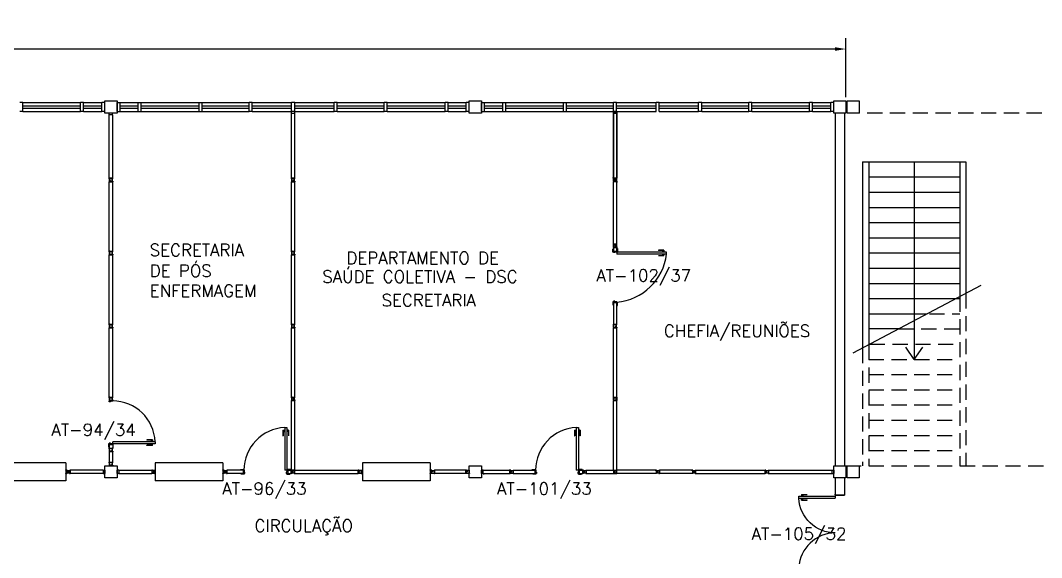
# Model space of a CAD drawing. Header units: millimetres. Extents: x 2069 to 2250, y 1124 to 1284.
# Drawn here: x 2161.82 to 2178.63, y 1159.57 to 1168.41 of the extents above; entities that cross this region are included whole.
import ezdxf

# ---------------------------------------------------------------- set-up
doc = ezdxf.new("R2010")
doc.units = ezdxf.units.MM
doc.linetypes.add('HIDDEN', pattern=[0.375, 0.25, -0.125])
for name, color, linetype in [('ALV', 2, 'Continuous'), ('DIV', 2, 'Continuous'), ('DIV2', 2, 'Continuous'), ('DIVC', 2, 'Continuous'), ('ENDEREÇO', 2, 'Continuous'), ('ESCADA', 1, 'Continuous'), ('JANELA', 1, 'Continuous'), ('MACANETA', 1, 'Continuous'), ('PILARES', 3, 'Continuous'), ('PORTA', 2, 'Continuous'), ('PROJ', 1, 'HIDDEN'), ('PROJECOES', 1, 'HIDDEN'), ('TEXTO', 2, 'Continuous')]:
    doc.layers.add(name, color=color, linetype=linetype)
doc.styles.get("Standard").update_dxf_attribs({"font": 'arial.ttf'})
doc.styles.add('UNB-100', font='simplex.shx', dxfattribs={"height": 0.2})
doc.dimstyles.get("Standard").update_dxf_attribs({"dimtxt": 0.18, "dimasz": 0.18, "dimexe": 0.18, "dimexo": 0.0625, "dimgap": 0.09, "dimtad": 0, "dimtih": 1, "dimtoh": 1, "dimdec": 4, "dimzin": 0, "dimdsep": 46, "dimtxsty": 'Standard', "dimcen": 0.09, "dimadec": 0, "dimazin": 0, "dimtfac": 1, "dimtdec": 4, "dimtofl": 0, "dimtmove": 0, "dimatfit": 3, "dimfxl": 1, "dimtolj": 1, "dimtzin": 0, "dimarcsym": 0})

# ---------------------------------------------------------------- blocks, each defined once
blk = doc.blocks.new('DOOR-60')
at = {"layer": 'MACANETA', "color": 1}
for p, q in [((-0.08, -0.555), (-0.08, -0.465)), ((-0.08, -0.465), (-0.075, -0.465)), ((-0.075, -0.555), (-0.075, -0.465)), ((0.01, -0.555), (0.01, -0.465)), ((0.015, -0.465), (0.01, -0.465)), ((0.015, -0.555), (0.015, -0.465)), ((-0.08, -0.555), (-0.053, -0.555)), ((-0.075, -0.535), (-0.053, -0.535)), ((-0.053, -0.528), (-0.05, -0.528)), ((-0.053, -0.563), (-0.053, -0.528)), ((-0.053, -0.563), (-0.05, -0.563)), ((-0.012, -0.528), (-0.015, -0.528)), ((-0.012, -0.563), (-0.015, -0.563)), ((-0.012, -0.563), (-0.012, -0.528)), ((0.01, -0.535), (-0.012, -0.535)), ((0.015, -0.555), (-0.012, -0.555))]:
    blk.add_line(p, q, dxfattribs=at)
at = {"layer": 'PORTA'}
for p, q in [((-0.05, -0.6), (-0.05, 0)), ((-0.015, 0), (-0.05, 0)), ((-0.015, -0.6), (-0.015, 0)), ((-0.05, -0.6), (-0.015, -0.6))]:
    blk.add_line(p, q, dxfattribs=at)
at = {"layer": 'PORTA', "color": 1}
blk.add_arc((-0.02, 0), 0.6, 180, 267.134, dxfattribs=at)
blk = doc.blocks.new('IMTT')
for p, q in [((-0.005, 0), (0.005, 0)), ((0.029, 0.029), (0, 0.029)), ((0, -0.028), (0, 0.029)), ((0.029, -0.028), (0, -0.028))]:
    blk.add_line(p, q)
blk = doc.blocks.new('DIV12')
for p, q in [((-0.0051, 0), (0.0051, 0)), ((0, -0.0051), (0, 0.0051)), ((0.0285, 0.0285), (1.1715, 0.0285)), ((0.0285, -0.0285), (0.0285, 0.0285)), ((1.1715, -0.0285), (1.1715, 0.0285)), ((1.1949, 0), (1.2051, 0)), ((1.2, -0.0051), (1.2, 0.0051)), ((0.0285, -0.0285), (1.1715, -0.0285))]:
    blk.add_line(p, q)
blk = doc.blocks.new('DIV6')
for p, q in [((0.0051, 0), (-0.0051, 0)), ((0, 0.0051), (0, -0.0051)), ((0.5715, 0.0285), (0.0285, 0.0285)), ((0.0285, 0.0285), (0.0285, -0.0285)), ((0.5715, 0.0285), (0.5715, -0.0285)), ((0.5949, 0), (0.6051, 0)), ((0.6, 0.0051), (0.6, -0.0051)), ((0.5715, -0.0285), (0.0285, -0.0285))]:
    blk.add_line(p, q)
blk = doc.blocks.new('DOOR70')
at = {"layer": 'MACANETA', "color": 1}
for p, q in [((-0.015, -0.565), (-0.01, -0.565)), ((-0.015, -0.655), (-0.015, -0.565)), ((-0.015, -0.655), (0.012, -0.655)), ((-0.01, -0.655), (-0.01, -0.565)), ((-0.01, -0.635), (0.012, -0.635)), ((0.012, -0.663), (0.012, -0.628)), ((0.012, -0.628), (0.015, -0.628)), ((0.012, -0.663), (0.015, -0.663)), ((0.053, -0.628), (0.05, -0.628)), ((0.053, -0.663), (0.05, -0.663)), ((0.053, -0.663), (0.053, -0.628)), ((0.075, -0.635), (0.053, -0.635)), ((0.08, -0.655), (0.053, -0.655)), ((0.08, -0.565), (0.075, -0.565)), ((0.075, -0.655), (0.075, -0.565)), ((0.08, -0.655), (0.08, -0.565))]:
    blk.add_line(p, q, dxfattribs=at)
at = {"layer": 'PORTA'}
for p, q in [((0.015, -0.7), (0.015, 0)), ((0.015, 0), (0.05, 0)), ((0.05, -0.7), (0.05, 0)), ((0.05, -0.7), (0.015, -0.7))]:
    blk.add_line(p, q, dxfattribs=at)
at = {"layer": 'PORTA', "color": 1}
blk.add_arc((0.02, 0), 0.7, 272.4563, 0, dxfattribs=at)
blk = doc.blocks.new('MTT')
for p, q in [((-0.029, 0.018), (-0.029, 0.029)), ((-0.019, 0.029), (-0.029, 0.029)), ((-0.024, 0.018), (-0.029, 0.018)), ((-0.024, 0.018), (-0.024, -0.019)), ((-0.019, 0.024), (-0.019, 0.029)), ((-0.019, 0.024), (0.018, 0.024)), ((-0.005, 0), (0.005, 0)), ((0, -0.005), (0, 0.005)), ((0.018, 0.024), (0.018, 0.029)), ((0.018, 0.029), (0.029, 0.029)), ((0.024, 0.018), (0.029, 0.018)), ((0.024, 0.018), (0.024, -0.019)), ((0.029, 0.018), (0.029, 0.029)), ((-0.029, -0.019), (-0.024, -0.019)), ((-0.029, -0.019), (-0.029, -0.029)), ((-0.019, -0.029), (-0.029, -0.029)), ((0.018, -0.024), (-0.019, -0.024)), ((-0.019, -0.024), (-0.019, -0.029)), ((0.018, -0.024), (0.018, -0.029)), ((0.018, -0.029), (0.029, -0.029)), ((0.029, -0.019), (0.024, -0.019)), ((0.029, -0.019), (0.029, -0.029))]:
    blk.add_line(p, q)
blk = doc.blocks.new('DIV11')
for p, q in [((-0.0051, 0), (0.0051, 0)), ((0, -0.0051), (0, 0.0051)), ((0.0285, 0.0285), (1.0715, 0.0285)), ((0.0285, -0.0285), (0.0285, 0.0285)), ((1.0715, -0.0285), (1.0715, 0.0285)), ((1.0949, 0), (1.1051, 0)), ((1.1, -0.0051), (1.1, 0.0051)), ((0.0285, -0.0285), (1.0715, -0.0285))]:
    blk.add_line(p, q)
blk = doc.blocks.new('GCH12')
for p, q in [((-0.005, 0), (0.005, 0)), ((0, -0.005), (0, 0.005)), ((0.028, -0.029), (0.028, 0.028)), ((0.028, 0.028), (0.043, 0.028)), ((0.043, 0.148), (1.157, 0.148)), ((0.043, -0.149), (0.043, 0.148)), ((0.043, 0.03), (0.043, 0.028)), ((1.157, -0.149), (1.157, 0.148)), ((1.157, 0.03), (1.157, 0.028)), ((1.171, 0.028), (1.157, 0.028)), ((1.171, -0.029), (1.171, 0.028)), ((1.205, 0), (1.195, 0)), ((1.2, -0.005), (1.2, 0.005)), ((0.028, -0.029), (0.043, -0.029)), ((0.043, -0.029), (0.043, -0.031)), ((0.043, -0.149), (1.157, -0.149)), ((1.157, -0.029), (1.157, -0.031)), ((1.171, -0.029), (1.157, -0.029))]:
    blk.add_line(p, q)
blk = doc.blocks.new('DIV123')
for p, q in [((-0.0285, 0.0285), (-0.0285, 1.0965)), ((0.0285, 1.0965), (-0.0285, 1.0965)), ((0.0051, 1.125), (-0.0051, 1.125)), ((0, 1.1199), (0, 1.1301)), ((0.0285, 0.0285), (0.0285, 1.0965)), ((0.0285, 0.0285), (-0.0285, 0.0285)), ((0.0051, 0), (-0.0051, 0)), ((0, -0.0051), (0, 0.0051))]:
    blk.add_line(p, q)
blk = doc.blocks.new('*D57')
at = {"layer": 'ALV', "color": 0, "lineweight": -2, "transparency": 16777216}
for p, q in [((2139.213, 1167.144), (2139.213, 1168.116)), ((2175.413, 1167.144), (2175.413, 1168.116)), ((2139.393, 1167.936), (2156.504, 1167.936)), ((2175.233, 1167.936), (2158.122, 1167.936))]:
    blk.add_line(p, q, dxfattribs=at)
at = {"layer": 'ALV', "color": 0, "transparency": 16777216}
for points in [[(2139.393, 1167.966), (2139.393, 1167.906), (2139.213, 1167.936)], [(2175.233, 1167.966), (2175.233, 1167.906), (2175.413, 1167.936)]]:
    blk.add_solid(points, dxfattribs=at)
at = {"layer": 'DEFPOINTS', "color": 0, "transparency": 16777216}
for p in [(2175.413, 1167.936), (2139.213, 1167.081), (2175.413, 1167.081)]:
    blk.add_point(p, dxfattribs=at)
at = {"layer": 'ALV', "color": 0, "transparency": 16777216, "insert": (2157.313, 1167.936), "char_height": 0.2, "attachment_point": 5}
blk.add_mtext('\\A1;{\\H4.5x;FS}', dxfattribs=at)

msp = doc.modelspace()

# ---------------------------------------------------------------- linework, layer by layer
at = {"layer": 'ALV'}
for p, q in [((2175.23825, 1166.87127), (2175.23825, 1161.08127)), ((2175.38825, 1166.87127), (2175.38825, 1161.08127)), ((2171.65175, 1164.65678), (2171.64175, 1164.65678)), ((2171.58475, 1164.61178), (2171.64175, 1164.61178)), ((2175.23825, 1160.87127), (2175.23825, 1160.59627)), ((2175.38825, 1160.87127), (2175.38825, 1160.59627)), ((2175.23825, 1160.59627), (2175.23825, 1160.61627)), ((2175.38825, 1160.61627), (2175.38825, 1160.59627)), ((2175.38825, 1160.59627), (2175.23825, 1160.59627)), ((2175.23825, 1160.59627), (2175.38825, 1160.59627))]:
    msp.add_line(p, q, dxfattribs=at)
at = {"layer": 'DIV2'}
for p, q in [((2171.58275, 1166.87777), (2171.58275, 1166.86339)), ((2171.59475, 1166.87777), (2171.58275, 1166.87777)), ((2171.58275, 1166.86339), (2171.58475, 1166.86339)), ((2171.58475, 1166.90627), (2171.58475, 1166.87777)), ((2171.58475, 1166.90627), (2171.64175, 1166.90627)), ((2171.59475, 1166.87777), (2171.58475, 1166.87777)), ((2171.58475, 1165.81177), (2171.58475, 1166.87577)), ((2171.64175, 1166.87577), (2171.58475, 1166.87577)), ((2171.58675, 1166.90427), (2171.63975, 1166.90427)), ((2171.58675, 1166.87977), (2171.58675, 1166.90427)), ((2171.59275, 1166.87977), (2171.58675, 1166.87977)), ((2171.63825, 1166.90627), (2171.58825, 1166.90627)), ((2171.59475, 1166.88477), (2171.59275, 1166.88477)), ((2171.59275, 1166.87977), (2171.59275, 1166.88477)), ((2171.59475, 1166.87777), (2171.59475, 1166.88477)), ((2171.59475, 1166.88277), (2171.59475, 1166.87777)), ((2171.59475, 1166.88277), (2171.59675, 1166.88277)), ((2171.59675, 1166.88277), (2171.59675, 1166.87777)), ((2171.62975, 1166.87777), (2171.59675, 1166.87777)), ((2171.61835, 1166.90627), (2171.60815, 1166.90627)), ((2171.61325, 1166.90117), (2171.61325, 1166.91137)), ((2171.61325, 1166.91121), (2171.61325, 1166.90133)), ((2171.62975, 1166.88277), (2171.62975, 1166.87777)), ((2171.62975, 1166.88277), (2171.63175, 1166.88277)), ((2171.63375, 1166.88477), (2171.63175, 1166.88477)), ((2171.63175, 1166.88477), (2171.63175, 1166.87777)), ((2171.63175, 1166.88277), (2171.63175, 1166.87777)), ((2171.64375, 1166.87777), (2171.63175, 1166.87777)), ((2171.63175, 1166.87777), (2171.64175, 1166.87777)), ((2171.63375, 1166.88477), (2171.63375, 1166.87977)), ((2171.63375, 1166.87977), (2171.63975, 1166.87977)), ((2171.63975, 1166.90427), (2171.63975, 1166.87977)), ((2171.64175, 1166.90627), (2171.64175, 1166.87777)), ((2171.64175, 1165.81177), (2171.64175, 1166.87577)), ((2171.64175, 1166.86339), (2171.64375, 1166.86339)), ((2171.64375, 1166.87777), (2171.64375, 1166.86339)), ((2171.58275, 1165.82415), (2171.58475, 1165.82415)), ((2171.58275, 1165.80977), (2171.58275, 1165.82415)), ((2171.64175, 1165.82415), (2171.64375, 1165.82415)), ((2171.64375, 1165.80977), (2171.64375, 1165.82415)), ((2171.59475, 1165.80977), (2171.58275, 1165.80977)), ((2171.58275, 1165.75277), (2171.58275, 1165.73839)), ((2171.59475, 1165.75277), (2171.58275, 1165.75277)), ((2171.58275, 1165.73839), (2171.58475, 1165.73839)), ((2171.64175, 1165.81177), (2171.58475, 1165.81177)), ((2171.59475, 1165.80977), (2171.58475, 1165.80977)), ((2171.58475, 1165.79977), (2171.58475, 1165.80977)), ((2171.58675, 1165.79977), (2171.58475, 1165.79977)), ((2171.58475, 1165.76277), (2171.58675, 1165.76277)), ((2171.58475, 1165.76277), (2171.58475, 1165.75277)), ((2171.58475, 1164.72978), (2171.58475, 1165.75277)), ((2171.59475, 1165.75277), (2171.58475, 1165.75277)), ((2171.58475, 1164.72978), (2171.58475, 1165.75077)), ((2171.64175, 1165.75077), (2171.58475, 1165.75077)), ((2171.58675, 1165.80777), (2171.59475, 1165.80777)), ((2171.58675, 1165.80477), (2171.58675, 1165.80777)), ((2171.59175, 1165.80477), (2171.58675, 1165.80477)), ((2171.58675, 1165.80477), (2171.63975, 1165.80477)), ((2171.58675, 1165.80277), (2171.58975, 1165.80277)), ((2171.58675, 1165.79977), (2171.58675, 1165.80277)), ((2171.58675, 1165.76277), (2171.58675, 1165.75977)), ((2171.58675, 1165.75977), (2171.58975, 1165.75977)), ((2171.59175, 1165.75777), (2171.58675, 1165.75777)), ((2171.58675, 1165.75777), (2171.58675, 1165.75477)), ((2171.63975, 1165.75777), (2171.58675, 1165.75777)), ((2171.59475, 1165.75477), (2171.58675, 1165.75477)), ((2171.58975, 1165.80277), (2171.58975, 1165.75977)), ((2171.59175, 1165.80477), (2171.59175, 1165.80277)), ((2171.59175, 1165.80277), (2171.63475, 1165.80277)), ((2171.59175, 1165.80077), (2171.59175, 1165.76177)), ((2171.59175, 1165.80077), (2171.63275, 1165.80077)), ((2171.59175, 1165.76177), (2171.63275, 1165.76177)), ((2171.59175, 1165.75977), (2171.59175, 1165.75777)), ((2171.59175, 1165.75977), (2171.63475, 1165.75977)), ((2171.59475, 1165.80777), (2171.59475, 1165.80977)), ((2171.59475, 1165.80477), (2171.59475, 1165.80977)), ((2171.59475, 1165.80477), (2171.59675, 1165.80477)), ((2171.59475, 1165.75777), (2171.59475, 1165.75277)), ((2171.59475, 1165.75777), (2171.59675, 1165.75777)), ((2171.59475, 1165.75477), (2171.59475, 1165.75277)), ((2171.59675, 1165.80477), (2171.59675, 1165.80977)), ((2171.62975, 1165.80977), (2171.59675, 1165.80977)), ((2171.59675, 1165.75777), (2171.59675, 1165.75277)), ((2171.62975, 1165.75277), (2171.59675, 1165.75277)), ((2171.61835, 1165.78127), (2171.60815, 1165.78127)), ((2171.61835, 1165.78127), (2171.60815, 1165.78127)), ((2171.60831, 1165.78127), (2171.61819, 1165.78127)), ((2171.61325, 1165.77617), (2171.61325, 1165.78637)), ((2171.61325, 1165.77617), (2171.61325, 1165.78637)), ((2171.61325, 1165.77633), (2171.61325, 1165.78621)), ((2171.63275, 1165.79077), (2171.62475, 1165.79077)), ((2171.62475, 1165.79077), (2171.62475, 1165.78877)), ((2171.63475, 1165.78877), (2171.62475, 1165.78877)), ((2171.63475, 1165.77377), (2171.62475, 1165.77377)), ((2171.62475, 1165.77377), (2171.62475, 1165.77177)), ((2171.63275, 1165.77177), (2171.62475, 1165.77177)), ((2171.62675, 1165.78877), (2171.62675, 1165.78677)), ((2171.63475, 1165.78677), (2171.62675, 1165.78677)), ((2171.63475, 1165.77577), (2171.62675, 1165.77577)), ((2171.62675, 1165.77577), (2171.62675, 1165.77377)), ((2171.62975, 1165.80477), (2171.62975, 1165.80977)), ((2171.62975, 1165.80477), (2171.63175, 1165.80477)), ((2171.62975, 1165.75777), (2171.62975, 1165.75277)), ((2171.62975, 1165.75777), (2171.63175, 1165.75777)), ((2171.63175, 1165.80977), (2171.64175, 1165.80977)), ((2171.63175, 1165.80777), (2171.63175, 1165.80977)), ((2171.63175, 1165.80477), (2171.63175, 1165.80977)), ((2171.64375, 1165.80977), (2171.63175, 1165.80977)), ((2171.63175, 1165.80777), (2171.63975, 1165.80777)), ((2171.63175, 1165.75777), (2171.63175, 1165.75277)), ((2171.63975, 1165.75477), (2171.63175, 1165.75477)), ((2171.63175, 1165.75477), (2171.63175, 1165.75277)), ((2171.64375, 1165.75277), (2171.63175, 1165.75277)), ((2171.63175, 1165.75277), (2171.64175, 1165.75277)), ((2171.63275, 1165.80077), (2171.63275, 1165.79077)), ((2171.63275, 1165.77177), (2171.63275, 1165.76177)), ((2171.63475, 1165.80477), (2171.63975, 1165.80477)), ((2171.63475, 1165.80477), (2171.63475, 1165.78877)), ((2171.63475, 1165.78677), (2171.63475, 1165.77577)), ((2171.63475, 1165.77377), (2171.63475, 1165.75777)), ((2171.63475, 1165.75777), (2171.63975, 1165.75777)), ((2171.63975, 1165.80277), (2171.63675, 1165.80277)), ((2171.63675, 1165.80277), (2171.63675, 1165.75977)), ((2171.63975, 1165.75977), (2171.63675, 1165.75977)), ((2171.63975, 1165.80477), (2171.63975, 1165.80777)), ((2171.63975, 1165.79977), (2171.63975, 1165.80277)), ((2171.63975, 1165.79977), (2171.64175, 1165.79977)), ((2171.64175, 1165.76277), (2171.63975, 1165.76277)), ((2171.63975, 1165.76277), (2171.63975, 1165.75977)), ((2171.63975, 1165.75777), (2171.63975, 1165.75477)), ((2171.64175, 1165.79977), (2171.64175, 1165.80977)), ((2171.64175, 1165.76277), (2171.64175, 1165.75277)), ((2171.64175, 1164.72978), (2171.64175, 1165.75277)), ((2171.64175, 1164.72978), (2171.64175, 1165.75077)), ((2171.64175, 1165.73839), (2171.64375, 1165.73839)), ((2171.64375, 1165.75277), (2171.64375, 1165.73839)), ((2171.57475, 1164.59678), (2171.57475, 1164.64678)), ((2171.57475, 1164.64678), (2171.58475, 1164.64678)), ((2171.58275, 1164.67278), (2171.59475, 1164.67278)), ((2171.58275, 1164.67278), (2171.58275, 1164.65839)), ((2171.58475, 1164.65839), (2171.58275, 1164.65839)), ((2171.58475, 1164.68277), (2171.58475, 1164.67277)), ((2171.58475, 1164.68277), (2171.58675, 1164.68277)), ((2171.59475, 1164.67277), (2171.58475, 1164.67277)), ((2171.58475, 1164.67078), (2171.64175, 1164.67078)), ((2171.58475, 1164.61178), (2171.58475, 1164.67078)), ((2171.58475, 1164.65839), (2171.58475, 1164.61178)), ((2171.58675, 1164.68277), (2171.58675, 1164.67977)), ((2171.58675, 1164.67977), (2171.58975, 1164.67977)), ((2171.63975, 1164.67777), (2171.58675, 1164.67777)), ((2171.58675, 1164.67777), (2171.58675, 1164.67477)), ((2171.59175, 1164.67777), (2171.58675, 1164.67777)), ((2171.59475, 1164.67477), (2171.58675, 1164.67477)), ((2171.59175, 1164.68177), (2171.63275, 1164.68177)), ((2171.59175, 1164.67977), (2171.63475, 1164.67977)), ((2171.59175, 1164.67977), (2171.59175, 1164.67777)), ((2171.59675, 1164.67778), (2171.59475, 1164.67778)), ((2171.59475, 1164.67778), (2171.59475, 1164.67278)), ((2171.59475, 1164.67477), (2171.59475, 1164.67277)), ((2171.59675, 1164.67778), (2171.59675, 1164.67278)), ((2171.59675, 1164.67278), (2171.62975, 1164.67278)), ((2171.60815, 1164.70128), (2171.61835, 1164.70128)), ((2171.61835, 1164.70127), (2171.60815, 1164.70127)), ((2171.60831, 1164.70127), (2171.61819, 1164.70127)), ((2171.61325, 1164.69618), (2171.61325, 1164.70638)), ((2171.61325, 1164.69617), (2171.61325, 1164.70637)), ((2171.61325, 1164.69633), (2171.61325, 1164.70621)), ((2171.63175, 1164.67778), (2171.62975, 1164.67778)), ((2171.62975, 1164.67778), (2171.62975, 1164.67278)), ((2171.63175, 1164.67778), (2171.63175, 1164.67278)), ((2171.63175, 1164.67477), (2171.63175, 1164.67277)), ((2171.63975, 1164.67477), (2171.63175, 1164.67477)), ((2171.63175, 1164.67278), (2171.64375, 1164.67278)), ((2171.63175, 1164.67277), (2171.64175, 1164.67277)), ((2171.63475, 1164.67777), (2171.63975, 1164.67777)), ((2171.63975, 1164.67977), (2171.63675, 1164.67977)), ((2171.63975, 1164.68277), (2171.63975, 1164.67977)), ((2171.64175, 1164.68277), (2171.63975, 1164.68277)), ((2171.63975, 1164.67777), (2171.63975, 1164.67477)), ((2171.64086, 1164.61178), (2171.64086, 1164.67078)), ((2171.64175, 1164.68277), (2171.64175, 1164.67277)), ((2171.64175, 1164.61178), (2171.64175, 1164.67078)), ((2171.64375, 1164.65839), (2171.64175, 1164.65839)), ((2171.64375, 1164.67278), (2171.64375, 1164.65839)), ((2171.65175, 1164.65678), (2171.65175, 1164.60678)), ((2171.58475, 1164.59678), (2171.57475, 1164.59678)), ((2171.58475, 1164.61178), (2171.58475, 1164.59678)), ((2171.58475, 1164.58678), (2171.58475, 1164.59678)), ((2171.60675, 1164.58678), (2171.58475, 1164.58678)), ((2171.64175, 1164.59678), (2171.60675, 1164.59678)), ((2171.60675, 1164.59678), (2171.60675, 1164.58678)), ((2171.64175, 1164.61178), (2171.64175, 1164.60678)), ((2171.65175, 1164.60678), (2171.64175, 1164.60678)), ((2171.64175, 1164.60678), (2171.64175, 1164.59678)), ((2171.58475, 1163.77678), (2171.57475, 1163.77678)), ((2171.57475, 1163.77678), (2171.57475, 1163.72678)), ((2171.57475, 1163.72678), (2171.58475, 1163.72678)), ((2171.60675, 1163.78678), (2171.58475, 1163.78678)), ((2171.58475, 1163.78678), (2171.58475, 1163.77678)), ((2171.58475, 1163.76178), (2171.58475, 1163.77678)), ((2171.58475, 1163.76178), (2171.58475, 1163.40977)), ((2171.64175, 1163.76178), (2171.58475, 1163.76178)), ((2171.60675, 1163.77678), (2171.60675, 1163.78678)), ((2171.64175, 1163.77678), (2171.60675, 1163.77678)), ((2171.64175, 1163.76678), (2171.64175, 1163.77678)), ((2171.65175, 1163.76678), (2171.64175, 1163.76678)), ((2171.64175, 1163.76178), (2171.64175, 1163.76678)), ((2171.64175, 1163.40977), (2171.64175, 1163.76178)), ((2171.64175, 1163.71678), (2171.65175, 1163.71678)), ((2171.65175, 1163.71678), (2171.65175, 1163.76678)), ((2171.58475, 1163.40977), (2171.58475, 1163.40778)), ((2171.58475, 1163.35077), (2171.64175, 1163.35077)), ((2171.58475, 1162.21177), (2171.58475, 1163.29575)), ((2171.64175, 1162.21177), (2171.64175, 1163.29575)), ((2163.28475, 1162.15777), (2163.28475, 1162.14277)), ((2163.28475, 1162.15051), (2163.34175, 1162.15051)), ((2163.28475, 1162.13277), (2163.28475, 1162.14277)), ((2163.30675, 1162.13277), (2163.28475, 1162.13277)), ((2163.30675, 1162.14277), (2163.30675, 1162.13277)), ((2163.34175, 1162.14277), (2163.30675, 1162.14277)), ((2163.34175, 1162.15777), (2163.34175, 1162.15277)), ((2163.34175, 1162.15277), (2163.34175, 1162.14277)), ((2171.58475, 1162.21175), (2171.58475, 1162.15275)), ((2171.58475, 1162.15275), (2171.64175, 1162.15275)), ((2171.64175, 1162.21175), (2171.64175, 1162.15275)), ((2171.58475, 1161.01177), (2171.58475, 1162.09575)), ((2171.64175, 1161.01177), (2171.64175, 1162.09575)), ((2163.28475, 1161.45277), (2163.28475, 1161.44277)), ((2163.30675, 1161.45277), (2163.28475, 1161.45277)), ((2163.30675, 1161.44277), (2163.30675, 1161.45277)), ((2163.27475, 1161.44277), (2163.27475, 1161.39277)), ((2163.28475, 1161.44277), (2163.27475, 1161.44277)), ((2163.27475, 1161.39277), (2163.28475, 1161.39277)), ((2163.28475, 1161.38315), (2163.28275, 1161.38315)), ((2163.28275, 1161.36877), (2163.28275, 1161.38315)), ((2163.28275, 1161.36877), (2163.29475, 1161.36877)), ((2163.28475, 1161.42777), (2163.28475, 1161.44277)), ((2163.28475, 1161.42777), (2163.28475, 1161.37077)), ((2163.34175, 1161.42777), (2163.28475, 1161.42777)), ((2163.28475, 1161.37077), (2163.34175, 1161.37077)), ((2163.28475, 1161.31177), (2163.28475, 1161.13827)), ((2163.29475, 1161.36377), (2163.29475, 1161.36877)), ((2163.29675, 1161.36377), (2163.29475, 1161.36377)), ((2163.29675, 1161.36877), (2163.32975, 1161.36877)), ((2163.29675, 1161.36377), (2163.29675, 1161.36877)), ((2163.34175, 1161.44277), (2163.30675, 1161.44277)), ((2163.32975, 1161.36377), (2163.32975, 1161.36877)), ((2163.33175, 1161.36377), (2163.32975, 1161.36377)), ((2163.33175, 1161.36877), (2163.34375, 1161.36877)), ((2163.33175, 1161.36377), (2163.33175, 1161.36877)), ((2163.34175, 1161.43277), (2163.34175, 1161.44277)), ((2163.34175, 1161.42777), (2163.34175, 1161.43277)), ((2163.35175, 1161.43277), (2163.34175, 1161.43277)), ((2163.34175, 1161.42777), (2163.34175, 1161.37077)), ((2163.34375, 1161.38315), (2163.34175, 1161.38315)), ((2163.34175, 1161.38277), (2163.35175, 1161.38277)), ((2163.34175, 1161.13827), (2163.34175, 1161.31177)), ((2163.34375, 1161.36877), (2163.34375, 1161.38315)), ((2163.35175, 1161.38277), (2163.35175, 1161.43277)), ((2162.57037, 1161.01177), (2162.57037, 1161.00977)), ((2162.58475, 1161.01177), (2162.57037, 1161.01177)), ((2162.57037, 1160.95277), (2162.57037, 1160.95077)), ((2162.58475, 1160.95077), (2162.57037, 1160.95077)), ((2162.58275, 1160.95277), (2162.58275, 1161.00977)), ((2162.58475, 1160.99977), (2162.58475, 1161.01177)), ((2162.58975, 1160.99977), (2162.58475, 1160.99977)), ((2162.58975, 1160.99777), (2162.58475, 1160.99777)), ((2162.58475, 1160.96477), (2162.58475, 1160.99777)), ((2162.58975, 1160.96477), (2162.58475, 1160.96477)), ((2162.58975, 1160.96277), (2162.58475, 1160.96277)), ((2162.58475, 1160.95077), (2162.58475, 1160.96277)), ((2162.58975, 1160.99977), (2162.58975, 1160.99777)), ((2162.58975, 1160.96477), (2162.58975, 1160.96277)), ((2162.60815, 1160.98127), (2162.61835, 1160.98127)), ((2162.60815, 1160.98127), (2162.61835, 1160.98127)), ((2162.61325, 1160.97617), (2162.61325, 1160.98637)), ((2162.61325, 1160.97617), (2162.61325, 1160.98637)), ((2165.20815, 1160.98127), (2165.21835, 1160.98127)), ((2165.48967, 1161.00977), (2165.22737, 1161.00977)), ((2165.48967, 1160.95277), (2165.22737, 1160.95277)), ((2165.44467, 1161.01977), (2165.49467, 1161.01977)), ((2165.44467, 1161.00977), (2165.44467, 1161.01977)), ((2165.45467, 1160.94277), (2165.45467, 1160.95277)), ((2165.50467, 1160.94277), (2165.45467, 1160.94277)), ((2165.48967, 1161.00977), (2165.48967, 1160.95277)), ((2165.48967, 1161.00977), (2165.49467, 1161.00977)), ((2165.48967, 1160.95277), (2165.50467, 1160.95277)), ((2165.49467, 1161.01977), (2165.49467, 1161.00977)), ((2165.49467, 1161.00977), (2165.50467, 1161.00977)), ((2165.50467, 1161.00977), (2165.50467, 1160.97477)), ((2165.50467, 1160.97477), (2165.51467, 1160.97477)), ((2165.51467, 1160.95277), (2165.50467, 1160.95277)), ((2165.50467, 1160.95277), (2165.50467, 1160.94277)), ((2165.51467, 1160.97477), (2165.51467, 1160.95277)), ((2166.20875, 1160.97477), (2166.19875, 1160.97477)), ((2166.19875, 1160.97477), (2166.19875, 1160.95277)), ((2166.19875, 1160.95277), (2166.20875, 1160.95277)), ((2166.21875, 1161.00977), (2166.20875, 1161.00977)), ((2166.20875, 1161.00977), (2166.20875, 1160.97477)), ((2166.20875, 1160.95277), (2166.20875, 1160.94277)), ((2166.22375, 1160.95277), (2166.20875, 1160.95277)), ((2166.20875, 1160.94277), (2166.25875, 1160.94277)), ((2166.26875, 1161.01977), (2166.21875, 1161.01977)), ((2166.21875, 1161.01977), (2166.21875, 1161.00977)), ((2166.22375, 1161.00977), (2166.21875, 1161.00977)), ((2166.22375, 1161.00977), (2166.22375, 1160.95277)), ((2166.22375, 1161.00977), (2166.28075, 1161.00977)), ((2166.22375, 1160.95277), (2166.28075, 1160.95277)), ((2166.25875, 1160.94277), (2166.25875, 1160.95277)), ((2166.28275, 1161.01177), (2166.26837, 1161.01177)), ((2166.26837, 1161.01177), (2166.26837, 1161.00977)), ((2166.26837, 1160.95277), (2166.26837, 1160.95077)), ((2166.28275, 1160.95077), (2166.26837, 1160.95077)), ((2166.26875, 1161.00977), (2166.26875, 1161.01977)), ((2166.28075, 1160.95277), (2166.28075, 1161.00977)), ((2166.28275, 1160.99977), (2166.28275, 1161.01177)), ((2166.28775, 1160.99977), (2166.28275, 1160.99977)), ((2166.28275, 1160.96477), (2166.28275, 1160.99777)), ((2166.28775, 1160.99777), (2166.28275, 1160.99777)), ((2166.28775, 1160.96477), (2166.28275, 1160.96477)), ((2166.28275, 1160.95077), (2166.28275, 1160.96277)), ((2166.28775, 1160.96277), (2166.28275, 1160.96277)), ((2166.28775, 1160.99977), (2166.28775, 1160.99777)), ((2166.28775, 1160.96477), (2166.28775, 1160.96277)), ((2166.31835, 1160.98127), (2166.30815, 1160.98127)), ((2169.15677, 1161.00977), (2168.64175, 1161.00977)), ((2169.15677, 1160.95277), (2168.64175, 1160.95277)), ((2169.15677, 1160.99977), (2169.15677, 1161.00977)), ((2169.16177, 1160.99977), (2169.15677, 1160.99977)), ((2169.16177, 1160.99777), (2169.15677, 1160.99777)), ((2169.15677, 1160.96477), (2169.15677, 1160.99777)), ((2169.16177, 1160.96477), (2169.15677, 1160.96477)), ((2169.16177, 1160.96277), (2169.15677, 1160.96277)), ((2169.15677, 1160.95277), (2169.15677, 1160.96277)), ((2169.16177, 1160.99977), (2169.16177, 1160.99777)), ((2169.16177, 1160.96477), (2169.16177, 1160.96277)), ((2169.19037, 1160.98127), (2169.18017, 1160.98127)), ((2169.18527, 1160.97617), (2169.18527, 1160.98637)), ((2169.41835, 1160.98127), (2169.40815, 1160.98127)), ((2169.41325, 1160.97617), (2169.41325, 1160.98637)), ((2169.43675, 1160.99977), (2169.44175, 1160.99977)), ((2169.43675, 1160.99977), (2169.43675, 1160.99777)), ((2169.43675, 1160.99777), (2169.44175, 1160.99777)), ((2169.43675, 1160.96477), (2169.44175, 1160.96477)), ((2169.43675, 1160.96477), (2169.43675, 1160.96277)), ((2169.43675, 1160.96277), (2169.44175, 1160.96277)), ((2169.44175, 1161.01177), (2169.45613, 1161.01177)), ((2169.44175, 1160.99977), (2169.44175, 1161.01177)), ((2169.44175, 1160.96477), (2169.44175, 1160.99777)), ((2169.44175, 1160.95077), (2169.44175, 1160.96277)), ((2169.44175, 1160.95077), (2169.45613, 1160.95077)), ((2169.44375, 1161.00977), (2169.88275, 1161.00977)), ((2169.44375, 1160.95277), (2169.44375, 1161.00977)), ((2169.44375, 1160.95277), (2169.88275, 1160.95277)), ((2169.45613, 1161.01177), (2169.45613, 1161.00977)), ((2169.45613, 1160.95277), (2169.45613, 1160.95077)), ((2169.87037, 1161.01177), (2169.87037, 1161.00977)), ((2169.88475, 1161.01177), (2169.87037, 1161.01177)), ((2169.87037, 1160.95277), (2169.87037, 1160.95077)), ((2169.88475, 1160.95077), (2169.87037, 1160.95077)), ((2169.88275, 1160.95277), (2169.88275, 1161.00977)), ((2169.88475, 1160.99977), (2169.88475, 1161.01177)), ((2169.88975, 1160.99977), (2169.88475, 1160.99977)), ((2169.88975, 1160.99777), (2169.88475, 1160.99777)), ((2169.88475, 1160.96477), (2169.88475, 1160.99777)), ((2169.88975, 1160.96477), (2169.88475, 1160.96477)), ((2169.88975, 1160.96277), (2169.88475, 1160.96277)), ((2169.88475, 1160.95077), (2169.88475, 1160.96277)), ((2169.88975, 1160.99977), (2169.88975, 1160.99777)), ((2169.88975, 1160.96477), (2169.88975, 1160.96277)), ((2169.90815, 1160.98127), (2169.91835, 1160.98127)), ((2169.91325, 1160.97617), (2169.91325, 1160.98637)), ((2169.94175, 1161.00977), (2170.29375, 1161.00977)), ((2169.94175, 1160.95277), (2170.29375, 1160.95277)), ((2170.24875, 1161.01977), (2170.29875, 1161.01977)), ((2170.24875, 1161.00977), (2170.24875, 1161.01977)), ((2170.25875, 1160.94277), (2170.25875, 1160.95277)), ((2170.30875, 1160.94277), (2170.25875, 1160.94277)), ((2170.29375, 1161.00977), (2170.29375, 1160.95277)), ((2170.29375, 1161.00977), (2170.29875, 1161.00977)), ((2170.29375, 1160.95277), (2170.30875, 1160.95277)), ((2170.29875, 1161.01977), (2170.29875, 1161.00977)), ((2170.29875, 1161.00977), (2170.30875, 1161.00977)), ((2170.30875, 1161.00977), (2170.30875, 1160.97477)), ((2170.30875, 1160.97477), (2170.31875, 1160.97477)), ((2170.31875, 1160.95277), (2170.30875, 1160.95277)), ((2170.30875, 1160.95277), (2170.30875, 1160.94277)), ((2170.31875, 1160.97477), (2170.31875, 1160.95277)), ((2171.00875, 1160.97477), (2170.99875, 1160.97477)), ((2170.99875, 1160.97477), (2170.99875, 1160.95277)), ((2170.99875, 1160.95277), (2171.00875, 1160.95277)), ((2171.01875, 1161.00977), (2171.00875, 1161.00977)), ((2171.00875, 1161.00977), (2171.00875, 1160.97477)), ((2171.00875, 1160.95277), (2171.00875, 1160.94277)), ((2171.02375, 1160.95277), (2171.00875, 1160.95277)), ((2171.00875, 1160.94277), (2171.05875, 1160.94277)), ((2171.06875, 1161.01977), (2171.01875, 1161.01977)), ((2171.01875, 1161.01977), (2171.01875, 1161.00977)), ((2171.02375, 1161.00977), (2171.01875, 1161.00977)), ((2171.02375, 1161.00977), (2171.02375, 1160.95277)), ((2171.02375, 1161.00977), (2171.08075, 1161.00977)), ((2171.02375, 1160.95277), (2171.08075, 1160.95277)), ((2171.05875, 1160.94277), (2171.05875, 1160.95277)), ((2171.08275, 1161.01177), (2171.06837, 1161.01177)), ((2171.06837, 1161.01177), (2171.06837, 1161.00977)), ((2171.06837, 1160.95277), (2171.06837, 1160.95077)), ((2171.08275, 1160.95077), (2171.06837, 1160.95077)), ((2171.06875, 1161.00977), (2171.06875, 1161.01977)), ((2171.08075, 1160.95277), (2171.08075, 1161.00977)), ((2171.08275, 1160.99977), (2171.08275, 1161.01177)), ((2171.08775, 1160.99977), (2171.08275, 1160.99977)), ((2171.08275, 1160.96477), (2171.08275, 1160.99777)), ((2171.08775, 1160.99777), (2171.08275, 1160.99777)), ((2171.08775, 1160.96477), (2171.08275, 1160.96477)), ((2171.08275, 1160.95077), (2171.08275, 1160.96277)), ((2171.08775, 1160.96277), (2171.08275, 1160.96277)), ((2171.08775, 1160.99977), (2171.08775, 1160.99777)), ((2171.08775, 1160.96477), (2171.08775, 1160.96277)), ((2171.14175, 1161.00977), (2171.63825, 1161.00977)), ((2171.14175, 1160.95277), (2171.63825, 1160.95277)), ((2172.28475, 1161.00977), (2171.64175, 1161.00977)), ((2172.28475, 1160.95277), (2171.64175, 1160.95277)), ((2172.30615, 1160.98127), (2172.31635, 1160.98127)), ((2172.31125, 1160.97617), (2172.31125, 1160.98637))]:
    msp.add_line(p, q, dxfattribs=at)
at = {"layer": 'ESCADA'}
for p, q in [((2175.68825, 1166.08127), (2175.68825, 1163.01906)), ((2175.68825, 1166.08127), (2175.78825, 1166.08127)), ((2175.78825, 1166.08127), (2177.28825, 1166.08127)), ((2175.78825, 1166.08127), (2175.78825, 1163.07197)), ((2176.53825, 1166.08127), (2176.53825, 1162.83127)), ((2177.28825, 1166.08127), (2177.28825, 1163.86558)), ((2177.28825, 1166.08127), (2177.38825, 1166.08127)), ((2177.38825, 1166.08127), (2177.38825, 1163.91848)), ((2175.78825, 1165.83127), (2177.28825, 1165.83127)), ((2175.78825, 1165.58127), (2177.28825, 1165.58127)), ((2175.78825, 1165.33127), (2177.28825, 1165.33127)), ((2175.78825, 1165.08127), (2177.28825, 1165.08127)), ((2175.78825, 1164.83127), (2177.28825, 1164.83127)), ((2175.78825, 1164.58127), (2177.28825, 1164.58127)), ((2175.78825, 1164.33127), (2177.28825, 1164.33127)), ((2175.53328, 1162.93707), (2177.63882, 1164.05106)), ((2175.78825, 1164.08127), (2177.28825, 1164.08127)), ((2175.78825, 1163.83127), (2177.22672, 1163.83127)), ((2175.78825, 1163.58127), (2176.75088, 1163.58127)), ((2176.27835, 1163.33127), (2175.78825, 1163.33127)), ((2176.53825, 1162.83127), (2176.3995, 1163.03105)), ((2176.53825, 1162.83127), (2176.67701, 1163.03105))]:
    msp.add_line(p, q, dxfattribs=at)
at = {"layer": 'JANELA', "color": 3}
for p, q in [((2161.86325, 1167.05627), (2161.81325, 1167.05627)), ((2161.86325, 1166.90627), (2161.86325, 1167.05627)), ((2162.86325, 1167.05627), (2162.81325, 1167.05627)), ((2162.81325, 1166.90627), (2162.81325, 1167.05627)), ((2162.86325, 1166.90627), (2162.86325, 1167.05627)), ((2163.21325, 1167.05627), (2163.16325, 1167.05627)), ((2163.16325, 1166.90627), (2163.16325, 1167.05627)), ((2163.21325, 1166.90627), (2163.21325, 1167.05627)), ((2163.41325, 1166.90627), (2163.41325, 1167.05627)), ((2163.41325, 1167.05627), (2163.46325, 1167.05627)), ((2163.46325, 1166.90627), (2163.46325, 1167.05627)), ((2163.76325, 1166.90627), (2163.76325, 1167.05627)), ((2163.76325, 1167.05627), (2163.81325, 1167.05627)), ((2163.81325, 1166.90627), (2163.81325, 1167.05627)), ((2164.76325, 1167.05627), (2164.81325, 1167.05627)), ((2164.76325, 1166.90627), (2164.76325, 1167.05627)), ((2164.81325, 1166.90627), (2164.81325, 1167.05627)), ((2165.58825, 1166.90627), (2165.58825, 1167.05627)), ((2165.63825, 1167.05627), (2165.58825, 1167.05627)), ((2165.63825, 1166.90627), (2165.63825, 1167.05627)), ((2166.33825, 1167.05627), (2166.28825, 1167.05627)), ((2166.28825, 1166.90627), (2166.28825, 1167.05627)), ((2166.33825, 1166.90627), (2166.33825, 1167.05627)), ((2166.98825, 1166.90627), (2166.98825, 1167.05627)), ((2167.03825, 1167.05627), (2166.98825, 1167.05627)), ((2167.03825, 1166.90627), (2167.03825, 1167.05627)), ((2167.81325, 1166.90627), (2167.81325, 1167.05627)), ((2167.86325, 1167.05627), (2167.81325, 1167.05627)), ((2167.86325, 1166.90627), (2167.86325, 1167.05627)), ((2168.86325, 1167.05627), (2168.81325, 1167.05627)), ((2168.81325, 1166.90627), (2168.81325, 1167.05627)), ((2168.86325, 1166.90627), (2168.86325, 1167.05627)), ((2169.21325, 1167.05627), (2169.16325, 1167.05627)), ((2169.16325, 1166.90627), (2169.16325, 1167.05627)), ((2169.21325, 1166.90627), (2169.21325, 1167.05627)), ((2169.41325, 1166.90627), (2169.41325, 1167.05627)), ((2169.41325, 1167.05627), (2169.46325, 1167.05627)), ((2169.46325, 1166.90627), (2169.46325, 1167.05627)), ((2169.76325, 1166.90627), (2169.76325, 1167.05627)), ((2169.76325, 1167.05627), (2169.81325, 1167.05627)), ((2169.81325, 1166.90627), (2169.81325, 1167.05627)), ((2170.76325, 1167.05627), (2170.81325, 1167.05627)), ((2170.76325, 1166.90627), (2170.76325, 1167.05627)), ((2170.81325, 1166.90627), (2170.81325, 1167.05627)), ((2171.58825, 1166.90627), (2171.58825, 1167.05627)), ((2171.63825, 1167.05627), (2171.58825, 1167.05627)), ((2171.63825, 1166.90627), (2171.63825, 1167.05627)), ((2172.33825, 1167.05627), (2172.28825, 1167.05627)), ((2172.28825, 1166.90627), (2172.28825, 1167.05627)), ((2172.33825, 1166.90627), (2172.33825, 1167.05627)), ((2173.03825, 1167.05627), (2172.98825, 1167.05627)), ((2172.98825, 1166.90627), (2172.98825, 1167.05627)), ((2173.03825, 1166.90627), (2173.03825, 1167.05627)), ((2173.81325, 1166.90627), (2173.81325, 1167.05627)), ((2173.86325, 1167.05627), (2173.81325, 1167.05627)), ((2173.86325, 1166.90627), (2173.86325, 1167.05627)), ((2174.86325, 1167.05627), (2174.81325, 1167.05627)), ((2174.81325, 1166.90627), (2174.81325, 1167.05627)), ((2174.86325, 1166.90627), (2174.86325, 1167.05627)), ((2175.21325, 1167.05627), (2175.16325, 1167.05627)), ((2175.16325, 1166.90627), (2175.16325, 1167.05627)), ((2175.21325, 1166.90627), (2175.21325, 1167.05627)), ((2161.86325, 1166.90627), (2161.81325, 1166.90627)), ((2162.86325, 1166.90627), (2162.81325, 1166.90627)), ((2163.21325, 1166.90627), (2163.16325, 1166.90627)), ((2163.41325, 1166.90627), (2163.46325, 1166.90627)), ((2163.76325, 1166.90627), (2163.81325, 1166.90627)), ((2164.76325, 1166.90627), (2164.81325, 1166.90627)), ((2165.63825, 1166.90627), (2165.58825, 1166.90627)), ((2166.33825, 1166.90627), (2166.28825, 1166.90627)), ((2167.03825, 1166.90627), (2166.98825, 1166.90627)), ((2167.86325, 1166.90627), (2167.81325, 1166.90627)), ((2168.86325, 1166.90627), (2168.81325, 1166.90627)), ((2169.21325, 1166.90627), (2169.16325, 1166.90627)), ((2169.41325, 1166.90627), (2169.46325, 1166.90627)), ((2169.76325, 1166.90627), (2169.81325, 1166.90627)), ((2170.76325, 1166.90627), (2170.81325, 1166.90627)), ((2171.63825, 1166.90627), (2171.58825, 1166.90627)), ((2173.03825, 1166.90627), (2172.98825, 1166.90627)), ((2173.86325, 1166.90627), (2173.81325, 1166.90627)), ((2174.86325, 1166.90627), (2174.81325, 1166.90627)), ((2175.21325, 1166.90627), (2175.16325, 1166.90627))]:
    msp.add_line(p, q, dxfattribs=at)
at = {"layer": 'JANELA', "color": 1}
for p, q in [((2161.86325, 1167.05627), (2162.81325, 1167.05627)), ((2161.86325, 1167.00127), (2162.81325, 1167.00127)), ((2162.86325, 1167.05627), (2163.16325, 1167.05627)), ((2162.86325, 1167.00127), (2163.16325, 1167.00127)), ((2163.46325, 1167.05627), (2163.76325, 1167.05627)), ((2163.46325, 1167.00127), (2163.76325, 1167.00127)), ((2163.81325, 1167.05627), (2164.76325, 1167.05627)), ((2163.81325, 1167.00127), (2164.76325, 1167.00127)), ((2164.81325, 1167.05627), (2165.58825, 1167.05627)), ((2164.81325, 1167.00127), (2165.58825, 1167.00127)), ((2165.63825, 1167.05627), (2166.28825, 1167.05627)), ((2165.63825, 1167.00127), (2166.28825, 1167.00127)), ((2166.33825, 1167.05627), (2166.98825, 1167.05627)), ((2166.33825, 1167.00127), (2166.98825, 1167.00127)), ((2167.03825, 1167.05627), (2167.81325, 1167.05627)), ((2167.03825, 1167.00127), (2167.81325, 1167.00127)), ((2167.86325, 1167.05627), (2168.81325, 1167.05627)), ((2167.86325, 1167.00127), (2168.81325, 1167.00127)), ((2168.86325, 1167.05627), (2169.16325, 1167.05627)), ((2168.86325, 1167.00127), (2169.16325, 1167.00127)), ((2169.46325, 1167.05627), (2169.76325, 1167.05627)), ((2169.46325, 1167.00127), (2169.76325, 1167.00127)), ((2169.81325, 1167.05627), (2170.76325, 1167.05627)), ((2169.81325, 1167.00127), (2170.76325, 1167.00127)), ((2170.81325, 1167.05627), (2171.58825, 1167.05627)), ((2170.81325, 1167.00127), (2171.58825, 1167.00127)), ((2171.63825, 1167.05627), (2172.28825, 1167.05627)), ((2171.63825, 1167.00127), (2172.28825, 1167.00127)), ((2172.33825, 1167.05627), (2172.98825, 1167.05627)), ((2172.33825, 1167.00127), (2172.98825, 1167.00127)), ((2173.03825, 1167.05627), (2173.81325, 1167.05627)), ((2173.03825, 1167.00127), (2173.81325, 1167.00127)), ((2173.86325, 1167.05627), (2174.81325, 1167.05627)), ((2173.86325, 1167.00127), (2174.81325, 1167.00127)), ((2174.86325, 1167.05627), (2175.16325, 1167.05627)), ((2174.86325, 1167.00127), (2175.16325, 1167.00127)), ((2161.86325, 1166.96127), (2162.81325, 1166.96127)), ((2161.86325, 1166.90627), (2162.81325, 1166.90627)), ((2162.86325, 1166.96127), (2163.16325, 1166.96127)), ((2162.86325, 1166.90627), (2163.16325, 1166.90627)), ((2163.46325, 1166.96127), (2163.76325, 1166.96127)), ((2163.46325, 1166.90627), (2163.76325, 1166.90627)), ((2163.81325, 1166.96127), (2164.76325, 1166.96127)), ((2163.81325, 1166.90627), (2164.76325, 1166.90627)), ((2164.81325, 1166.96127), (2165.58825, 1166.96127)), ((2164.81325, 1166.90627), (2165.58825, 1166.90627)), ((2165.63825, 1166.96127), (2166.28825, 1166.96127)), ((2165.63825, 1166.90627), (2166.28825, 1166.90627)), ((2166.33825, 1166.96127), (2166.98825, 1166.96127)), ((2166.33825, 1166.90627), (2166.98825, 1166.90627)), ((2167.03825, 1166.96127), (2167.81325, 1166.96127)), ((2167.03825, 1166.90627), (2167.81325, 1166.90627)), ((2167.86325, 1166.96127), (2168.81325, 1166.96127)), ((2167.86325, 1166.90627), (2168.81325, 1166.90627)), ((2168.86325, 1166.96127), (2169.16325, 1166.96127)), ((2168.86325, 1166.90627), (2169.16325, 1166.90627)), ((2169.46325, 1166.96127), (2169.76325, 1166.96127)), ((2169.46325, 1166.90627), (2169.76325, 1166.90627)), ((2169.81325, 1166.96127), (2170.76325, 1166.96127)), ((2169.81325, 1166.90627), (2170.76325, 1166.90627)), ((2170.81325, 1166.96127), (2171.58825, 1166.96127)), ((2170.81325, 1166.90627), (2171.58825, 1166.90627)), ((2171.63825, 1166.96127), (2172.28825, 1166.96127)), ((2171.63825, 1166.90627), (2172.28825, 1166.90627)), ((2172.33825, 1166.96127), (2172.98825, 1166.96127)), ((2172.33825, 1166.90627), (2172.98825, 1166.90627)), ((2173.03825, 1166.96127), (2173.81325, 1166.96127)), ((2173.03825, 1166.90627), (2173.81325, 1166.90627)), ((2173.86325, 1166.96127), (2174.81325, 1166.96127)), ((2173.86325, 1166.90627), (2174.81325, 1166.90627)), ((2174.86325, 1166.96127), (2175.16325, 1166.96127)), ((2174.86325, 1166.90627), (2175.16325, 1166.90627))]:
    msp.add_line(p, q, dxfattribs=at)
at = {"layer": 'MACANETA', "color": 1}
for p, q in [((2172.32676, 1164.62678), (2172.32676, 1164.62178)), ((2172.41676, 1164.62678), (2172.32676, 1164.62678)), ((2172.41676, 1164.62178), (2172.32676, 1164.62178)), ((2172.32676, 1164.53177), (2172.32676, 1164.53677)), ((2172.41676, 1164.53677), (2172.32676, 1164.53677)), ((2172.41676, 1164.53177), (2172.32676, 1164.53177)), ((2172.42426, 1164.59978), (2172.38926, 1164.59978)), ((2172.38926, 1164.59978), (2172.38926, 1164.59678)), ((2172.38926, 1164.55877), (2172.38926, 1164.56177)), ((2172.42426, 1164.55877), (2172.38926, 1164.55877)), ((2172.39676, 1164.62178), (2172.39676, 1164.59978)), ((2172.39676, 1164.53677), (2172.39676, 1164.55877)), ((2172.41676, 1164.62678), (2172.41676, 1164.59978)), ((2172.41676, 1164.53177), (2172.41676, 1164.55877)), ((2172.42426, 1164.59978), (2172.42426, 1164.59678)), ((2172.42426, 1164.55877), (2172.42426, 1164.56177))]:
    msp.add_line(p, q, dxfattribs=at)
at = {"layer": 'PILARES'}
for p, q in [((2163.21325, 1167.08127), (2163.41325, 1167.08127)), ((2163.21325, 1166.88127), (2163.21325, 1167.08127)), ((2163.41325, 1167.08127), (2163.41325, 1166.88127)), ((2169.21325, 1167.08127), (2169.41325, 1167.08127)), ((2169.21325, 1166.88127), (2169.21325, 1167.08127)), ((2169.41325, 1167.08127), (2169.41325, 1166.88127)), ((2175.21325, 1167.08127), (2175.41325, 1167.08127)), ((2175.21325, 1166.88127), (2175.21325, 1167.08127)), ((2175.41325, 1167.08127), (2175.41325, 1166.88127)), ((2175.43325, 1167.08127), (2175.63325, 1167.08127)), ((2175.43325, 1166.88127), (2175.43325, 1167.08127)), ((2175.63325, 1167.08127), (2175.63325, 1166.88127)), ((2163.41325, 1166.88127), (2163.21325, 1166.88127)), ((2169.41325, 1166.88127), (2169.21325, 1166.88127)), ((2175.41325, 1166.88127), (2175.21325, 1166.88127)), ((2175.63325, 1166.88127), (2175.43325, 1166.88127)), ((2163.21325, 1161.08127), (2163.41325, 1161.08127)), ((2163.21325, 1160.88127), (2163.21325, 1161.08127)), ((2163.41325, 1161.08127), (2163.41325, 1160.88127)), ((2169.21325, 1161.08127), (2169.41325, 1161.08127)), ((2169.21325, 1160.88127), (2169.21325, 1161.08127)), ((2169.41325, 1161.08127), (2169.41325, 1160.88127)), ((2175.21325, 1161.08127), (2175.41325, 1161.08127)), ((2175.21325, 1160.88127), (2175.21325, 1161.08127)), ((2175.21325, 1160.88127), (2175.21325, 1161.08127)), ((2175.41325, 1161.08127), (2175.41325, 1160.88127)), ((2175.43325, 1161.08127), (2175.63325, 1161.08127)), ((2175.43325, 1160.88127), (2175.43325, 1161.08127)), ((2175.63325, 1161.08127), (2175.63325, 1160.88127)), ((2163.41325, 1160.88127), (2163.21325, 1160.88127)), ((2169.41325, 1160.88127), (2169.21325, 1160.88127)), ((2175.41325, 1160.88127), (2175.21325, 1160.88127)), ((2175.63325, 1160.88127), (2175.43325, 1160.88127))]:
    msp.add_line(p, q, dxfattribs=at)
at = {"layer": 'PORTA'}
for p, q in [((2172.46176, 1164.59678), (2171.64175, 1164.59678)), ((2171.64175, 1164.59678), (2171.64175, 1164.56177)), ((2172.46176, 1164.56177), (2171.64175, 1164.56177)), ((2172.46176, 1164.56177), (2172.46176, 1164.59678))]:
    msp.add_line(p, q, dxfattribs=at)
at = {"layer": 'PORTA', "color": 1}
msp.add_arc((2171.55868, 1164.67857), 0.9106, 275.234302, 352.630687, dxfattribs=at)
at = {"layer": 'PROJ', "linetype": 'HIDDEN'}
for p, q in [((2179.38825, 1166.88127), (2175.63325, 1166.88127)), ((2175.41325, 1161.08127), (2179.38825, 1161.08127))]:
    msp.add_line(p, q, dxfattribs=at)
at = {"layer": 'PROJECOES', "linetype": 'HIDDEN'}
for p, q in [((2177.2234, 1163.83127), (2177.28825, 1163.83127)), ((2177.28825, 1163.86558), (2177.28825, 1161.08127)), ((2177.38825, 1163.91848), (2177.38825, 1161.08127)), ((2176.78725, 1163.58127), (2177.28825, 1163.58127)), ((2176.27835, 1163.33127), (2177.28825, 1163.33127)), ((2175.68825, 1163.01906), (2175.68825, 1161.08127)), ((2175.78825, 1163.07197), (2175.78825, 1161.08127)), ((2175.80583, 1163.08127), (2177.28825, 1163.08127)), ((2175.78825, 1162.83127), (2177.28825, 1162.83127)), ((2175.78825, 1162.58127), (2177.28825, 1162.58127)), ((2175.78825, 1162.33127), (2177.28825, 1162.33127)), ((2175.78825, 1162.08127), (2177.28825, 1162.08127)), ((2175.78825, 1161.83127), (2177.28825, 1161.83127)), ((2175.78825, 1161.58127), (2177.28825, 1161.58127)), ((2175.78825, 1161.33127), (2177.28825, 1161.33127)), ((2175.41325, 1161.08127), (2177.38825, 1161.08127))]:
    msp.add_line(p, q, dxfattribs=at)

# ---------------------------------------------------------------- block references
at = {"layer": 'DIV', "rotation": 180}
for p in [(2162.61325, 1160.98127), (2165.19887, 1160.98127), (2168.61325, 1160.98127)]:
    msp.add_blockref('GCH12', p, dxfattribs=at)
at = {"layer": 'DIV2'}
for name, p, rotation in [('DIV11', (2163.31325, 1165.78127), 90), ('DIV12', (2166.31325, 1160.98127), 90), ('DIV12', (2166.31325, 1160.98127), 90), ('IMTT', (2163.21325, 1160.98127), 180), ('IMTT', (2163.21325, 1160.98127), 180), ('MTT', (2168.61325, 1160.98127), 90), ('MTT', (2169.91325, 1160.98127), 90), ('IMTT', (2175.21325, 1160.98127), 180), ('IMTT', (2175.21325, 1160.98127), 180), ('IMTT', (2175.21325, 1160.98127), 180), ('IMTT', (2175.21325, 1160.98127), 180)]:
    msp.add_blockref(name, p, dxfattribs=dict(at, rotation=rotation))
at = {"layer": 'DIV2', "xscale": -1}
for name, p, rotation in [('IMTT', (2163.31325, 1166.88127), 90), ('IMTT', (2163.31325, 1166.88127), 90), ('IMTT', (2166.31325, 1166.90627), 90), ('IMTT', (2166.31325, 1166.90627), 90), ('DIV123', (2171.61325, 1166.90627), 180), ('IMTT', (2171.61325, 1166.90627), 90), ('MTT', (2163.31325, 1165.78127), 180), ('MTT', (2163.31325, 1165.78127), 180), ('DIV12', (2163.31325, 1164.58127), 270), ('DIV12', (2163.31325, 1164.58127), 270), ('MTT', (2166.31325, 1165.78127), 180), ('MTT', (2166.31325, 1165.78127), 180), ('DIV12', (2166.31325, 1164.58127), 270), ('DIV12', (2166.31325, 1164.58127), 270), ('MTT', (2171.61325, 1165.78127), 180), ('MTT', (2171.61325, 1164.70127), 180), ('MTT', (2163.31325, 1164.58127), 180), ('MTT', (2163.31325, 1164.58127), 180), ('DIV12', (2163.31325, 1163.38127), 270), ('DIV12', (2163.31325, 1163.38127), 270), ('MTT', (2166.31325, 1164.58127), 180), ('MTT', (2166.31325, 1164.58127), 180), ('DIV12', (2166.31325, 1163.38127), 270), ('DIV12', (2166.31325, 1163.38127), 270), ('MTT', (2163.31325, 1163.38127), 180), ('MTT', (2163.31325, 1163.38127), 180), ('DIV12', (2163.31325, 1162.18127), 270), ('MTT', (2166.31325, 1163.38127), 180), ('MTT', (2166.31325, 1163.38127), 180), ('DIV12', (2166.31325, 1162.18127), 270), ('DIV12', (2166.31325, 1162.18127), 270), ('MTT', (2171.61325, 1163.37928), 180), ('MTT', (2171.61325, 1163.37928), 180), ('DIV12', (2171.61325, 1162.18127), 270), ('MTT', (2163.31325, 1162.18127), 180), ('MTT', (2163.31325, 1162.18127), 180), ('MTT', (2166.31325, 1162.18127), 180), ('MTT', (2166.31325, 1162.18127), 180), ('MTT', (2171.61325, 1162.18127), 180), ('DIV12', (2171.61325, 1160.98127), 270), ('MTT', (2163.31325, 1161.34027), 180), ('MTT', (2163.31325, 1161.10977), 180)]:
    msp.add_blockref(name, p, dxfattribs=dict(at, rotation=rotation))
at = {"layer": 'DIV2'}
for name, p in [('DIV123', (2166.31325, 1165.78127)), ('DIV123', (2166.31325, 1165.78127)), ('MTT', (2171.61325, 1164.70128)), ('MTT', (2162.61325, 1160.98127)), ('MTT', (2162.61325, 1160.98127)), ('DIV6', (2162.61325, 1160.98127)), ('DIV6', (2162.61325, 1160.98127)), ('IMTT', (2163.41325, 1160.98127)), ('IMTT', (2163.41325, 1160.98127)), ('MTT', (2165.19887, 1160.98127)), ('MTT', (2165.19887, 1160.98127)), ('MTT', (2166.31325, 1160.98127)), ('MTT', (2166.31325, 1160.98127)), ('DIV11', (2166.31325, 1160.98127)), ('IMTT', (2169.41325, 1160.98127)), ('IMTT', (2169.41325, 1160.98127)), ('MTT', (2171.11325, 1160.98127)), ('MTT', (2171.61325, 1160.98127)), ('MTT', (2172.31325, 1160.98127)), ('DIV6', (2172.31325, 1160.98127)), ('DIV6', (2172.31325, 1160.98127)), ('MTT', (2172.91325, 1160.98127)), ('MTT', (2172.91325, 1160.98127)), ('DIV12', (2172.91325, 1160.98127)), ('MTT', (2174.11325, 1160.98127)), ('MTT', (2174.11325, 1160.98127)), ('DIV11', (2174.11325, 1160.98127)), ('DIV11', (2174.11325, 1160.98127))]:
    msp.add_blockref(name, p, dxfattribs=at)
at = {"layer": 'DIV2', "xscale": -1}
for name, p in [('DIV6', (2164.01325, 1160.98127)), ('DIV6', (2164.01325, 1160.98127)), ('MTT', (2164.01325, 1160.98127)), ('MTT', (2164.01325, 1160.98127)), ('MTT', (2167.41325, 1160.98127)), ('MTT', (2169.18529, 1160.98127))]:
    msp.add_blockref(name, p, dxfattribs=at)
at = {"layer": 'DIVC'}
for p, rotation in [((2163.34175, 1161.42777), 90.00000000514466), ((2166.22375, 1161.00977), 180.0000000051447), ((2171.02375, 1161.00977), 180.0000000051447)]:
    msp.add_blockref('DOOR70', p, dxfattribs=dict(at, rotation=rotation))
at = {"layer": 'PORTA', "xscale": -1, "rotation": 269.9999999974277}
msp.add_blockref('DOOR-60', (2175.23825, 1160.59627), dxfattribs=at)
at = {"layer": 'PORTA', "rotation": 270.0000000025723}
msp.add_blockref('DOOR-60', (2175.23825, 1159.35626), dxfattribs=at)

# ---------------------------------------------------------------- texts
at = {"layer": 'ENDEREÇO', "style": 'UNB-100'}
for s, p in [('AT-102/37', (2171.30492, 1164.11119)), ('AT-94/34', (2162.33434, 1161.57391)), ('AT-96/33', (2165.14638, 1160.60659)), ('AT-101/33', (2169.66834, 1160.60659)), ('AT-105/32', (2173.86003, 1159.86213))]:
    msp.add_text(s, height=0.2, dxfattribs=at).set_placement(p)
at = {"layer": 'TEXTO', "style": 'UNB-100'}
for s, p in [('SECRETARIA', (2163.9522, 1164.52957)), ('DEPARTAMENTO DE', (2167.19058, 1164.39914)), ('DE PÓS', (2163.9522, 1164.18807)), ('SAÚDE COLETIVA - DSC', (2166.79362, 1164.09298)), ('ENFERMAGEM', (2163.9522, 1163.85971)), ('SECRETARIA', (2167.7689, 1163.70399)), ('CHEFIA/REUNIÕES', (2172.41601, 1163.20049)), ('CIRCULAÇÃO', (2165.67743, 1159.99509))]:
    msp.add_text(s, height=0.2, dxfattribs=at).set_placement(p)

# ---------------------------------------------------------------- dimensions: what is measured, and where the dimension line sits
at = {"layer": 'ALV'}
dim = msp.add_linear_dim(base=(2175.41325, 1167.93634), p1=(2139.21325, 1167.08127), p2=(2175.41325, 1167.08127), text='{\\H4.5x;FS}', dimstyle='Standard', override={"dimtxt": 0.2, "dimtix": 1}, dxfattribs=at)
dim.commit()
dim.dimension.update_dxf_attribs({"geometry": '*D57', "text_midpoint": (2157.31325, 1167.93634)})

doc.saveas('drawing.dxf')
